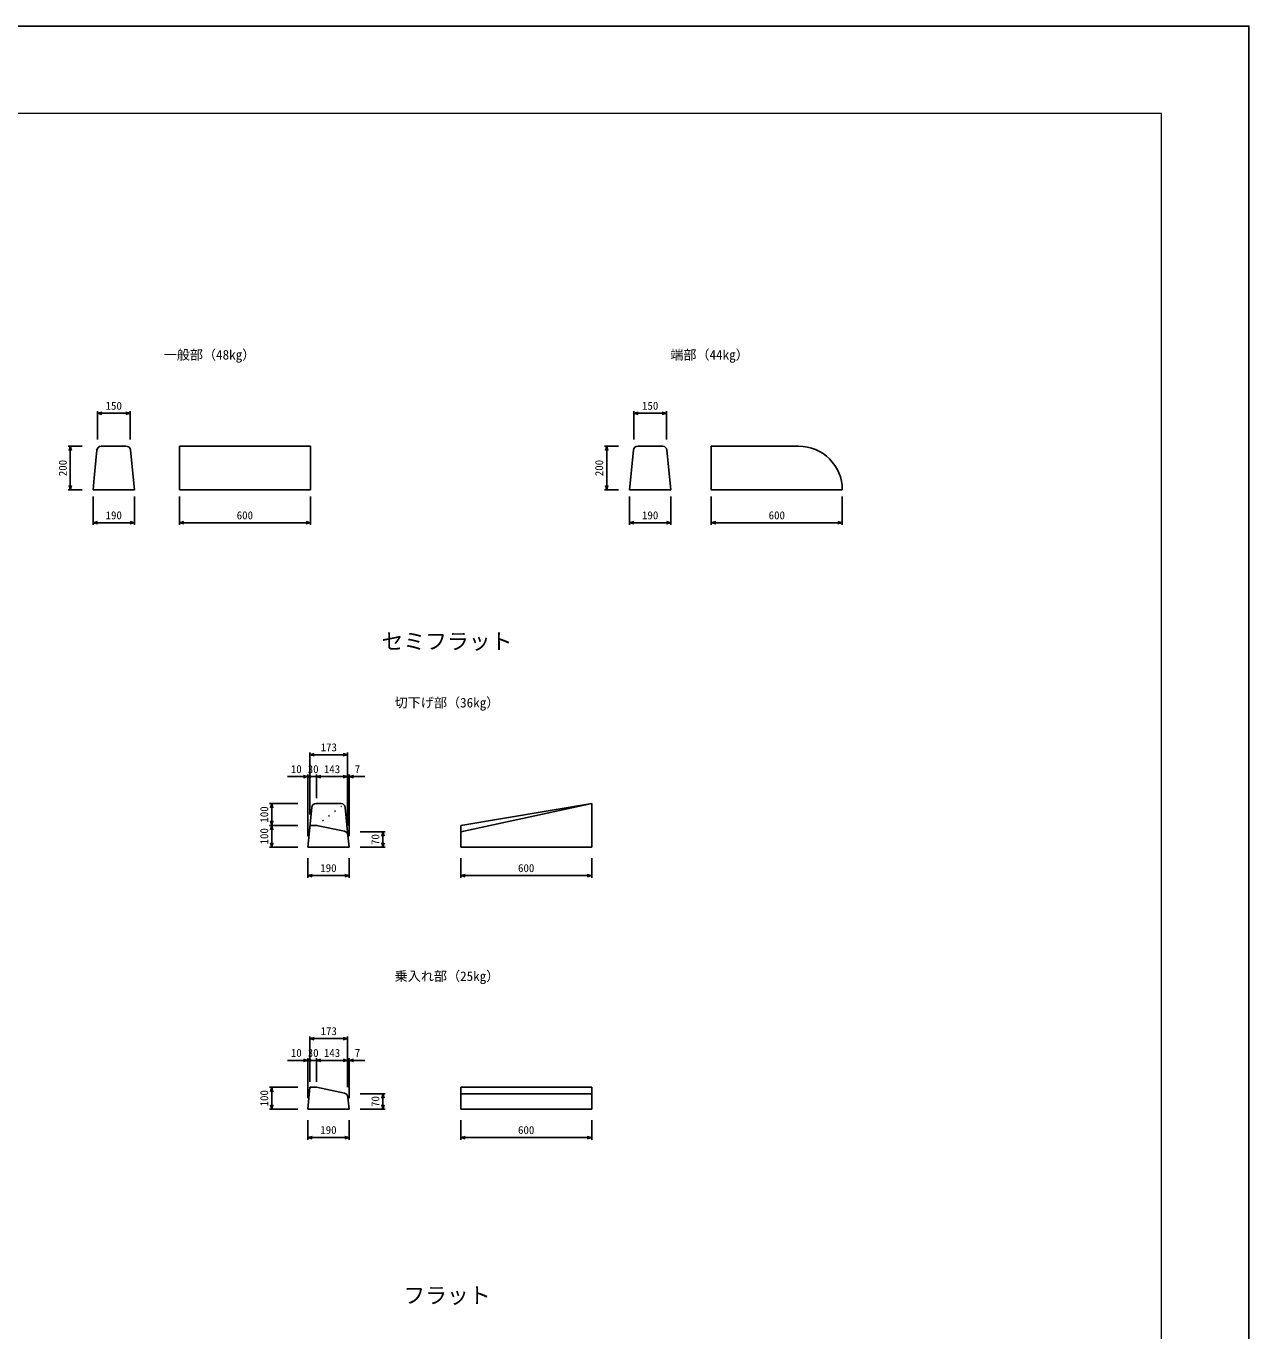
# Model space of a CAD drawing. Units: millimetres, scale not verified. Extents: x -8400 to 8400, y -5940 to 5940.
# Drawn here: x 2798 to 8400, y -37 to 5940 of the extents above; entities that cross this region are included whole.
import ezdxf
from ezdxf.enums import TextEntityAlignment as Align

# ---------------------------------------------------------------- set-up
doc = ezdxf.new("R2010")
doc.units = ezdxf.units.MM
doc.header["$LTSCALE"] = 20
doc.linetypes.add('DOTTED', pattern=[1.75, 0.25, -1.5])
for name, color, linetype, lineweight in [('0-0_DIM', 7, 'Continuous', 25), ('0-1_Defpoints', 5, 'Continuous', 25), ('0-5_OUTLINE', 3, 'Continuous', 25), ('0-6_OUTLINE2', 4, 'DOTTED', 25), ('0-7_TXT', 7, 'Continuous', 25), ('0-8_WAKU', 3, 'Continuous', 13)]:
    doc.layers.add(name, color=color, linetype=linetype, lineweight=lineweight)
doc.styles.add('ＭＳ ゴシック', font='')
doc.styles.get('ＭＳ ゴシック').set_extended_font_data('MS Gothic')

msp = doc.modelspace()

# ---------------------------------------------------------------- linework, layer by layer
at = {"layer": '0-0_DIM'}
for p, q in [((3124.57, 4046.54), (3124.57, 4176.54)), ((3274.57, 4166.54), (3124.57, 4166.54)), ((3274.57, 4046.54), (3274.57, 4176.54)), ((5582.05, 4046.54), (5582.05, 4176.54)), ((5732.05, 4166.54), (5582.05, 4166.54)), ((5732.05, 4046.54), (5732.05, 4176.54)), ((3054.57, 4015.66), (2990.26, 4015.66)), ((3000.26, 3815.66), (3000.26, 4015.66)), ((5512.05, 4015.66), (5447.74, 4015.66)), ((5457.74, 3815.66), (5457.74, 4015.66)), ((3054.57, 3815.66), (2990.26, 3815.66)), ((3104.57, 3784.77), (3104.57, 3654.77)), ((3294.57, 3784.77), (3294.57, 3654.77)), ((3500.36, 3784.77), (3500.36, 3654.77)), ((4100.36, 3784.77), (4100.36, 3654.77)), ((5512.05, 3815.66), (5447.74, 3815.66)), ((5562.05, 3784.77), (5562.05, 3654.77)), ((5752.05, 3784.77), (5752.05, 3654.77)), ((5937.23, 3784.77), (5937.23, 3654.77)), ((6537.23, 3784.77), (6537.23, 3654.77)), ((3294.57, 3664.77), (3104.57, 3664.77)), ((4100.36, 3664.77), (3500.36, 3664.77)), ((5752.05, 3664.77), (5562.05, 3664.77)), ((6537.23, 3664.77), (5937.23, 3664.77)), ((4098.16, 2328.73), (4098.16, 2611.95)), ((4271.16, 2601.95), (4098.16, 2601.95)), ((4271.16, 2278.73), (4271.16, 2611.95)), ((4088.16, 2228.73), (4088.16, 2511.95)), ((4128.16, 2403.73), (4128.16, 2511.95)), ((4278.16, 2228.73), (4278.16, 2511.95)), ((4088.16, 2501.95), (3995.93, 2501.95)), ((4349.66, 2501.95), (4278.16, 2501.95)), ((4043.16, 2378.73), (3913.18, 2378.73)), ((3923.18, 2378.73), (3923.18, 2278.73)), ((4043.16, 2278.73), (3913.18, 2278.73)), ((3923.18, 2278.73), (3923.18, 2178.73)), ((4328.16, 2248.73), (4442.42, 2248.73)), ((4432.42, 2178.73), (4432.42, 2248.73)), ((4043.16, 2178.73), (3913.18, 2178.73)), ((4328.16, 2178.73), (4442.42, 2178.73)), ((4088.16, 2128.73), (4088.16, 2038.73)), ((4278.16, 2128.73), (4278.16, 2038.73)), ((4789.09, 2128.73), (4789.09, 2038.73)), ((5389.09, 2128.73), (5389.09, 2038.73)), ((4278.16, 2048.73), (4088.16, 2048.73)), ((5389.09, 2048.73), (4789.09, 2048.73)), ((4098.16, 1103.73), (4098.16, 1311.95)), ((4271.16, 1301.95), (4098.16, 1301.95)), ((4271.16, 1078.73), (4271.16, 1311.95)), ((4088.16, 1201.95), (3995.93, 1201.95)), ((4088.16, 1028.73), (4088.16, 1211.95)), ((4128.16, 1103.73), (4128.16, 1211.95)), ((4278.16, 1028.73), (4278.16, 1211.95)), ((4349.66, 1201.95), (4278.16, 1201.95)), ((4043.16, 1078.73), (3913.18, 1078.73)), ((3923.18, 1078.73), (3923.18, 978.73)), ((4328.16, 1048.73), (4442.42, 1048.73)), ((4432.42, 978.73), (4432.42, 1048.73)), ((4043.16, 978.73), (3913.18, 978.73)), ((4328.16, 978.73), (4442.42, 978.73)), ((4088.16, 928.73), (4088.16, 838.73)), ((4278.16, 928.73), (4278.16, 838.73)), ((4789.09, 928.73), (4789.09, 838.73)), ((5389.09, 928.73), (5389.09, 838.73)), ((4278.16, 848.73), (4088.16, 848.73)), ((4789.09, 848.73), (5389.09, 848.73))]:
    msp.add_line(p, q, dxfattribs=at)
for points in [[(3144.57, 4161.18), (3124.57, 4166.54), (3144.57, 4171.9)], [(3254.57, 4161.18), (3274.57, 4166.54), (3254.57, 4171.9)], [(5602.05, 4161.18), (5582.05, 4166.54), (5602.05, 4171.9)], [(5712.05, 4161.18), (5732.05, 4166.54), (5712.05, 4171.9)], [(2994.9, 3995.66), (3000.26, 4015.66), (3005.62, 3995.66)], [(5452.38, 3995.66), (5457.74, 4015.66), (5463.1, 3995.66)], [(2994.9, 3835.66), (3000.26, 3815.66), (3005.62, 3835.66)], [(5452.38, 3835.66), (5457.74, 3815.66), (5463.1, 3835.66)], [(3124.57, 3670.13), (3104.57, 3664.77), (3124.57, 3659.41)], [(3274.57, 3670.13), (3294.57, 3664.77), (3274.57, 3659.41)], [(3520.36, 3670.13), (3500.36, 3664.77), (3520.36, 3659.41)], [(4080.36, 3670.13), (4100.36, 3664.77), (4080.36, 3659.41)], [(5582.05, 3670.13), (5562.05, 3664.77), (5582.05, 3659.41)], [(5732.05, 3670.13), (5752.05, 3664.77), (5732.05, 3659.41)], [(5957.23, 3670.13), (5937.23, 3664.77), (5957.23, 3659.41)], [(6517.23, 3670.13), (6537.23, 3664.77), (6517.23, 3659.41)], [(4118.16, 2596.59), (4098.16, 2601.95), (4118.16, 2607.31)], [(4251.16, 2596.59), (4271.16, 2601.95), (4251.16, 2607.31)], [(4068.16, 2496.59), (4088.16, 2501.95), (4068.16, 2507.31)], [(4278.16, 2501.95), (4271.16, 2501.95), (4128.16, 2501.95), (4098.16, 2501.95), (4088.16, 2501.95)], [(4148.16, 2496.59), (4128.16, 2501.95), (4148.16, 2507.31)], [(4251.16, 2496.59), (4271.16, 2501.95), (4251.16, 2507.31)], [(4298.16, 2496.59), (4278.16, 2501.95), (4298.16, 2507.31)], [(3928.54, 2358.73), (3923.18, 2378.73), (3917.82, 2358.73)], [(3928.54, 2298.73), (3923.18, 2278.73), (3917.82, 2298.73)], [(3928.54, 2258.73), (3923.18, 2278.73), (3917.82, 2258.73)], [(4437.78, 2228.73), (4432.42, 2248.73), (4427.06, 2228.73)], [(3928.54, 2198.73), (3923.18, 2178.73), (3917.82, 2198.73)], [(4437.78, 2198.73), (4432.42, 2178.73), (4427.06, 2198.73)], [(4108.16, 2043.37), (4088.16, 2048.73), (4108.16, 2054.09)], [(4258.16, 2043.37), (4278.16, 2048.73), (4258.16, 2054.09)], [(4809.09, 2043.37), (4789.09, 2048.73), (4809.09, 2054.09)], [(5369.09, 2043.37), (5389.09, 2048.73), (5369.09, 2054.09)], [(4118.16, 1296.59), (4098.16, 1301.95), (4118.16, 1307.31)], [(4251.16, 1296.59), (4271.16, 1301.95), (4251.16, 1307.31)], [(4068.16, 1196.59), (4088.16, 1201.95), (4068.16, 1207.31)], [(4278.16, 1201.95), (4271.16, 1201.95), (4128.16, 1201.95), (4098.16, 1201.95), (4088.16, 1201.95)], [(4148.16, 1196.59), (4128.16, 1201.95), (4148.16, 1207.31)], [(4251.16, 1196.59), (4271.16, 1201.95), (4251.16, 1207.31)], [(4298.16, 1196.59), (4278.16, 1201.95), (4298.16, 1207.31)], [(3928.54, 1058.73), (3923.18, 1078.73), (3917.82, 1058.73)], [(4437.78, 1028.73), (4432.42, 1048.73), (4427.06, 1028.73)], [(3928.54, 998.73), (3923.18, 978.73), (3917.82, 998.73)], [(4437.78, 998.73), (4432.42, 978.73), (4427.06, 998.73)], [(4108.16, 843.37), (4088.16, 848.73), (4108.16, 854.09)], [(4258.16, 843.37), (4278.16, 848.73), (4258.16, 854.09)], [(4809.09, 843.37), (4789.09, 848.73), (4809.09, 854.09)], [(5369.09, 843.37), (5389.09, 848.73), (5369.09, 854.09)]]:
    msp.add_lwpolyline(points, dxfattribs=at)
for centre in [(4098.16, 2501.95), (4098.16, 1201.95)]:
    msp.add_circle(centre, 4, dxfattribs=at)
at = {"layer": '0-1_Defpoints'}
msp.add_lwpolyline([(-8400, -5940), (8400, -5940), (8400, 5940), (-8400, 5940)], close=True, dxfattribs=at)
at = {"layer": '0-5_OUTLINE'}
for p, q in [((3255.03, 4015.6), (3141.23, 4015.6)), ((3500.36, 4015.66), (3500.36, 3815.66)), ((5601.59, 4015.6), (5715.39, 4015.6)), ((5937.23, 4015.66), (6337.23, 4015.66)), ((3122.77, 3997.6), (3110.12, 3871.17)), ((3276.37, 3997.65), (3294.57, 3815.66)), ((5580.25, 3997.65), (5562.05, 3815.66)), ((5733.85, 3997.65), (5752.05, 3815.66)), ((3110.11, 3871.08), (3104.57, 3815.66)), ((3294.57, 3815.66), (3104.57, 3815.66)), ((4100.36, 3815.66), (3500.36, 3815.66)), ((5562.05, 3815.66), (5752.05, 3815.66)), ((4106.36, 2360.72), (4088.16, 2178.73)), ((4127.7, 2378.67), (4241.5, 2378.67)), ((4259.97, 2360.67), (4272.61, 2234.25)), ((4789.09, 2248.73), (5389.09, 2378.73)), ((4789.09, 2278.73), (5389.09, 2378.73)), ((5389.09, 2378.73), (5389.09, 2178.73)), ((4098.16, 2278.73), (4128.16, 2278.73)), ((4128.16, 2278.73), (4256.82, 2251.73)), ((4789.09, 2278.73), (4789.09, 2178.73)), ((4272.62, 2234.15), (4278.16, 2178.73)), ((4088.16, 2178.73), (4278.16, 2178.73)), ((4789.09, 2178.73), (5389.09, 2178.73)), ((4098.16, 1078.73), (4088.16, 978.73)), ((4098.16, 1078.73), (4128.16, 1078.73)), ((4128.16, 1078.73), (4256.82, 1051.73)), ((4789.09, 1078.73), (4789.09, 978.73)), ((5389.09, 1078.73), (4789.09, 1078.73)), ((5389.09, 1078.73), (5389.09, 978.73)), ((4272.62, 1034.15), (4278.16, 978.73)), ((5389.09, 1048.73), (4789.09, 1048.73)), ((4088.16, 978.73), (4278.16, 978.73)), ((5389.09, 978.73), (4789.09, 978.73))]:
    msp.add_line(p, q, dxfattribs=at)
for points in [[(3500.36, 4015.66), (4100.36, 4015.66), (4100.36, 3815.66)], [(5937.23, 4015.66), (5937.23, 3815.66), (6537.23, 3815.66)]]:
    msp.add_lwpolyline(points, dxfattribs=at)
for centre, radius, start, end in [((3142.67, 3995.66), 20, 94.13229, 174.40835), ((3256.47, 3995.66), 20, 4.08463, 93.6009), ((5600.15, 3995.66), 20, 86.3991, 175.91537), ((5713.95, 3995.66), 20, 5.59162, 85.8677), ((6337.23, 3815.66), 200, 0, 90), ((4126.26, 2358.73), 20, 86.3991, 175.91537), ((4240.06, 2358.73), 20, 5.59165, 85.86771), ((4252.72, 2232.16), 20, 5.98434, 78.39052), ((4252.72, 1032.16), 20, 5.98434, 78.39052)]:
    msp.add_arc(centre, radius, start, end, dxfattribs=at)
at = {"layer": '0-6_OUTLINE2'}
msp.add_line((4128.16, 2278.73), (4252.51, 2374.38), dxfattribs=at)
at = {"layer": '0-8_WAKU'}
msp.add_lwpolyline([(-8000, -5540), (8000, -5540), (8000, 5540), (-8000, 5540)], close=True, dxfattribs=at)

# ---------------------------------------------------------------- texts
at = {"layer": '0-0_DIM', "style": 'ＭＳ ゴシック'}
for s, p in [('150', (3162.07, 4171.54)), ('150', (5619.55, 4171.54)), ('190', (3162.07, 3669.77)), ('600', (3762.86, 3669.77)), ('190', (5619.55, 3669.77)), ('600', (6199.73, 3669.77)), ('173', (4147.16, 2606.95)), ('10', (4010.79, 2506.95)), ('30', (4088.16, 2506.95)), ('143', (4162.16, 2506.95)), ('7', (4303.55, 2506.95)), ('190', (4145.66, 2053.73)), ('600', (5051.59, 2053.73)), ('173', (4147.16, 1306.95)), ('10', (4010.79, 1206.95)), ('30', (4088.16, 1206.95)), ('143', (4162.16, 1206.95)), ('7', (4303.55, 1206.95)), ('190', (4145.66, 853.73)), ('600', (5051.59, 853.73))]:
    msp.add_text(s, height=36.66, dxfattribs=at).set_placement(p, align=Align.BOTTOM_LEFT)
for s, p in [('200', (2995.26, 3878.16)), ('200', (5452.74, 3878.16)), ('100', (3918.18, 2291.23)), ('100', (3918.18, 2191.23)), ('70', (4427.42, 2188.73)), ('100', (3918.18, 991.23)), ('70', (4427.42, 988.73))]:
    msp.add_text(s, height=36.66, rotation=90, dxfattribs=at).set_placement(p, align=Align.BOTTOM_LEFT)
at = {"layer": '0-7_TXT', "style": 'ＭＳ ゴシック'}
for s, height, p in [('一般部（48kg）', 43.99, (3428.39, 4399.3)), ('端部（44kg）', 43.99, (5749.15, 4399.3)), ('セミフラット', 73.31, (4426.31, 3063.11)), ('切下げ部（36kg）', 43.99, (4486.31, 2805.64)), ('乗入れ部（25kg）', 43.99, (4486.31, 1552.75)), ('フラット', 73.31, (4526.31, 67.26))]:
    msp.add_text(s, height=height, dxfattribs=at).set_placement(p, align=Align.BOTTOM_LEFT)

doc.saveas('drawing.dxf')
